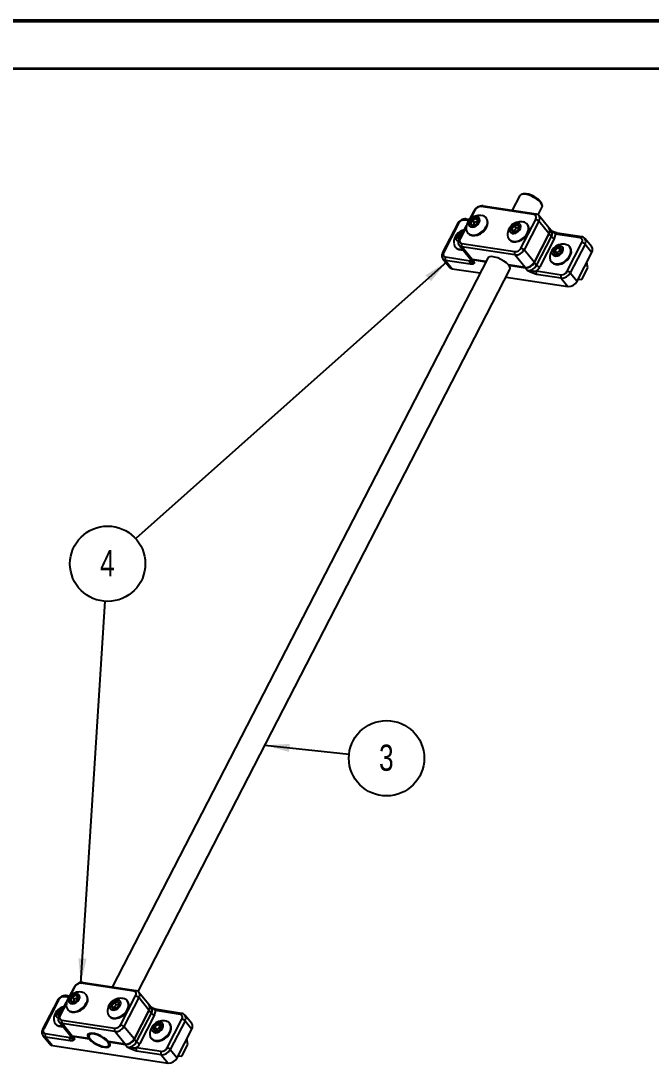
# Model space of a CAD drawing. Header units: millimetres. Extents: x 0 to 279, y 0 to 216.
# Drawn here: x 97 to 181.2, y 76.7 to 215.9 of the extents above; entities that cross this region are included whole.
import ezdxf

# ---------------------------------------------------------------- set-up
doc = ezdxf.new("R2010")
doc.units = ezdxf.units.MM
doc.layers.add('PAGE_BORDER', color=7, linetype='Continuous')
doc.layers.add('TITLE_BLOCK_BORDER', color=7, linetype='Continuous')
doc.styles.add('SLDTEXTSTYLE0', font='TXT', dxfattribs={"width": 0.75})
doc.dimstyles.new('SLDDIMSTYLE1', dxfattribs={"dimtxt": 0.18, "dimasz": 3.302, "dimexe": 0, "dimexo": 0.0625, "dimgap": 0, "dimtad": 0, "dimtih": 1, "dimtoh": 1, "dimdec": 0, "dimrnd": 1e-09, "dimzin": 0, "dimdsep": 46, "dimtxsty": 'Standard', "dimsah": 1, "dimcen": 0.09, "dimadec": 0, "dimazin": 0, "dimtfac": 3.302, "dimtdec": 0, "dimtofl": 0, "dimtmove": 0, "dimatfit": 3, "dimfxl": 1, "dimfrac": 2, "dimtolj": 1, "dimtzin": 0, "dimarcsym": 0})

# ---------------------------------------------------------------- blocks, each defined once
blk = doc.blocks.new('SW_NOTE_93')
at = {"layer": 'TITLE_BLOCK_BORDER', "color": 0}
blk.add_circle((5, -0.53), 5.03, dxfattribs=at)
at = {"layer": 'TITLE_BLOCK_BORDER', "color": 0, "insert": (4.97, 1.29), "char_height": 3.5, "attachment_point": 2, "style": 'SLDTEXTSTYLE0'}
blk.add_mtext('3', dxfattribs=at)
blk = doc.blocks.new('SW_NOTE_94')
at = {"layer": 'TITLE_BLOCK_BORDER', "color": 0}
blk.add_circle((0.32, 5.02), 5.03, dxfattribs=at)
at = {"layer": 'TITLE_BLOCK_BORDER', "color": 0, "insert": (0.28, 6.84), "char_height": 3.5, "attachment_point": 2, "style": 'SLDTEXTSTYLE0'}
blk.add_mtext('4', dxfattribs=at)

msp = doc.modelspace()

# ---------------------------------------------------------------- linework, layer by layer
at = {"color": 7, "linetype": 'Continuous', "lineweight": 50}
msp.add_line((0, 215.9), (279.4, 215.9), dxfattribs=at)
at = {"color": 7, "linetype": 'Continuous', "lineweight": 25}
for p, q in [((163.65, 192.57), (162.63, 190.59)), ((164.1, 192.78), (163.9, 192.73)), ((157.75, 190.79), (157.69, 190.73)), ((158.08, 191.04), (158, 191)), ((158.44, 191.1), (158.73, 191.18)), ((165.51, 190.01), (158.44, 191.1)), ((158.73, 191.18), (165.8, 190.1)), ((166.07, 189.99), (166.61, 191.04)), ((166.6, 191.35), (166.52, 191.53)), ((156.94, 189.35), (156.45, 189.43)), ((156.93, 189.33), (157.52, 190.48)), ((157.63, 190.63), (157.01, 189.41)), ((157.63, 190.63), (157.52, 190.48)), ((158.06, 189.14), (157.77, 189.5)), ((159.19, 189.51), (159.12, 189.59)), ((163.77, 185.55), (165.75, 189.38)), ((165.51, 190.01), (165.8, 190.1)), ((166.16, 189.16), (165.75, 189.38)), ((167.51, 188.24), (166.15, 189.91)), ((155.29, 188.78), (153.32, 184.95)), ((155.44, 188.82), (153.47, 184.99)), ((155.55, 186.65), (156.53, 188.54)), ((156.5, 188.43), (155.66, 186.8)), ((157.54, 188.95), (157.25, 189.31)), ((157.54, 188.95), (157.36, 188.55)), ((158.06, 189.14), (157.54, 188.95)), ((162.82, 187.75), (162.53, 188.11)), ((163.16, 188.2), (162.82, 187.75)), ((163.16, 188.2), (162.87, 188.55)), ((163.54, 188.25), (163.16, 188.2)), ((166.16, 189.16), (164.19, 185.33)), ((164.68, 188.67), (164.62, 188.74)), ((167.52, 187.48), (166.16, 189.16)), ((167.84, 187.83), (167.54, 188.2)), ((155.68, 186.89), (155.42, 187.21)), ((155.43, 186.76), (155.6, 186.7)), ((155.66, 186.8), (155.55, 186.65)), ((155.96, 187.45), (155.86, 187.58)), ((156.66, 187.59), (156.73, 187.52)), ((162.16, 186.75), (162.22, 186.67)), ((167.52, 187.48), (165.54, 183.65)), ((165.58, 183.62), (167.55, 187.45)), ((165.88, 183.24), (167.85, 187.08)), ((168.26, 186.85), (166.29, 183.02)), ((167.55, 187.45), (167.85, 187.08)), ((171.68, 186.92), (168.4, 187.42)), ((171.89, 187.06), (168.61, 187.56)), ((173.24, 185.7), (172.33, 186.81)), ((154.99, 185.7), (155.06, 185.62)), ((155.56, 185.9), (156.92, 184.23)), ((155.9, 186.17), (162.97, 185.09)), ((155.91, 185.71), (155.9, 186.17)), ((162.98, 184.63), (155.91, 185.71)), ((157.27, 184.04), (155.91, 185.71)), ((164.19, 185.33), (163.77, 185.55)), ((165.54, 183.65), (164.19, 185.33)), ((168.56, 184.92), (168.27, 185.28)), ((169.02, 185.27), (168.56, 184.92)), ((169.02, 185.27), (168.73, 185.62)), ((169.17, 185.23), (169.02, 185.27)), ((169.84, 186), (169.8, 186.01)), ((169.95, 182.46), (171.93, 186.29)), ((170.34, 185.65), (170.27, 185.73)), ((172.34, 186.06), (170.37, 182.23)), ((172.34, 186.06), (173.24, 184.95)), ((159.35, 184.22), (109.22, 86.84)), ((153.36, 184.09), (154.27, 182.97)), ((153.71, 184.36), (156.99, 183.85)), ((153.72, 183.9), (154.62, 182.78)), ((157, 183.39), (153.72, 183.9)), ((156.95, 184.19), (157.25, 183.82)), ((159.11, 183.75), (157.27, 184.04)), ((157.3, 184), (157.6, 183.63)), ((157.3, 184), (159.1, 183.72)), ((162.98, 184.63), (162.97, 185.09)), ((164.34, 182.95), (162.98, 184.63)), ((168.56, 184.92), (168.54, 184.71)), ((168.66, 184.7), (168.84, 184.79)), ((169.03, 184.93), (169.12, 185.05)), ((171.27, 181.11), (173.24, 184.95)), ((112.66, 86.25), (162.32, 182.69)), ((154.62, 182.78), (158.32, 182.22)), ((164.34, 182.95), (162.11, 183.29)), ((162.16, 183.29), (162.14, 183.26)), ((162.14, 183.26), (164.37, 182.91)), ((164.37, 182.91), (164.67, 182.54)), ((165.58, 183.62), (165.88, 183.24)), ((165.87, 182.49), (169.15, 181.99)), ((167.82, 183.73), (167.88, 183.65)), ((171.89, 181.33), (172.71, 182.92)), ((172.71, 182.92), (172.57, 183.64)), ((161.8, 181.68), (170.06, 180.41)), ((169.16, 181.53), (165.88, 182.03)), ((169.16, 181.53), (170.06, 180.41)), ((170.37, 182.23), (171.27, 181.11)), ((171.41, 181.38), (171.89, 181.33)), ((103.52, 85.59), (104.12, 86.74)), ((104.23, 86.89), (103.6, 85.67)), ((104.23, 86.89), (104.12, 86.74)), ((104.34, 87.05), (104.28, 86.99)), ((104.67, 87.3), (104.6, 87.26)), ((105.03, 87.35), (105.32, 87.44)), ((112.1, 86.27), (105.03, 87.35)), ((105.32, 87.44), (112.39, 86.36)), ((112.1, 86.27), (112.39, 86.36)), ((101.89, 85.04), (99.91, 81.21)), ((102.03, 85.08), (100.06, 81.24)), ((103.53, 85.61), (103.04, 85.69)), ((104.14, 85.21), (103.85, 85.56)), ((104.14, 85.21), (103.95, 84.81)), ((104.65, 85.4), (104.14, 85.21)), ((104.65, 85.4), (104.36, 85.76)), ((105.78, 85.77), (105.72, 85.85)), ((110.37, 81.81), (112.34, 85.64)), ((112.75, 85.42), (110.78, 81.58)), ((111.27, 84.92), (111.21, 85)), ((112.75, 85.42), (112.34, 85.64)), ((114.1, 84.49), (112.74, 86.17)), ((114.11, 83.74), (112.75, 85.42)), ((102.14, 82.91), (103.12, 84.8)), ((103.1, 84.69), (102.25, 83.06)), ((102.56, 83.71), (102.45, 83.84)), ((103.26, 83.85), (103.32, 83.77)), ((109.41, 84.01), (109.12, 84.36)), ((109.75, 84.45), (109.41, 84.01)), ((109.75, 84.45), (109.46, 84.81)), ((110.13, 84.51), (109.75, 84.45)), ((114.11, 83.74), (112.14, 79.91)), ((112.17, 79.87), (114.14, 83.71)), ((114.43, 84.08), (114.13, 84.46)), ((114.14, 83.71), (114.44, 83.33)), ((118.28, 83.17), (115, 83.68)), ((118.48, 83.32), (115.2, 83.82)), ((102.27, 83.15), (102.01, 83.47)), ((102.02, 83.02), (102.19, 82.96)), ((102.25, 83.06), (102.14, 82.91)), ((102.15, 82.16), (103.51, 80.49)), ((102.5, 82.43), (109.56, 81.34)), ((102.51, 81.97), (102.5, 82.43)), ((108.75, 83.01), (108.81, 82.93)), ((112.47, 79.5), (114.44, 83.33)), ((114.85, 83.11), (112.88, 79.28)), ((116.43, 82.26), (116.39, 82.27)), ((116.55, 78.71), (118.52, 82.55)), ((118.93, 82.32), (116.96, 78.49)), ((119.83, 81.95), (118.92, 83.07)), ((118.93, 82.32), (119.84, 81.2)), ((101.59, 81.96), (101.65, 81.88)), ((109.57, 80.88), (102.51, 81.97)), ((103.86, 80.29), (102.51, 81.97)), ((109.57, 80.88), (109.56, 81.34)), ((110.93, 79.21), (109.57, 80.88)), ((110.78, 81.58), (110.37, 81.81)), ((112.14, 79.91), (110.78, 81.58)), ((115.15, 81.18), (114.86, 81.54)), ((115.15, 81.18), (115.13, 80.97)), ((115.61, 81.52), (115.15, 81.18)), ((115.25, 80.96), (115.43, 81.04)), ((115.61, 81.52), (115.32, 81.88)), ((115.76, 81.48), (115.61, 81.52)), ((115.62, 81.19), (115.71, 81.3)), ((116.93, 81.91), (116.87, 81.98)), ((117.86, 77.37), (119.84, 81.2)), ((99.96, 80.35), (100.86, 79.23)), ((100.3, 80.62), (103.58, 80.11)), ((100.31, 80.16), (101.22, 79.04)), ((103.59, 79.65), (100.31, 80.16)), ((103.54, 80.45), (103.84, 80.08)), ((106.09, 79.95), (103.86, 80.29)), ((103.89, 80.26), (104.2, 79.89)), ((103.89, 80.26), (106.12, 79.92)), ((106.03, 80.31), (106.1, 80.13)), ((106.09, 79.95), (106.14, 80.05)), ((106.12, 79.92), (106.17, 80.01)), ((110.93, 79.21), (108.7, 79.55)), ((108.75, 79.54), (108.74, 79.51)), ((108.74, 79.51), (110.96, 79.17)), ((112.17, 79.87), (112.47, 79.5)), ((114.41, 79.99), (114.47, 79.91)), ((119.3, 79.18), (119.17, 79.9)), ((101.22, 79.04), (116.66, 76.67)), ((108.53, 78.88), (108.72, 78.92)), ((110.96, 79.17), (111.26, 78.8)), ((112.46, 78.75), (115.74, 78.25)), ((115.75, 77.79), (112.47, 78.29)), ((116.96, 78.49), (117.86, 77.37)), ((118.49, 77.59), (119.3, 79.18)), ((115.75, 77.79), (116.66, 76.67)), ((118, 77.64), (118.49, 77.59))]:
    msp.add_line(p, q, dxfattribs=at)
at = {"color": 8, "linetype": 'Continuous', "lineweight": 25}
for p, q in [((156.82, 189.2), (156.24, 189.29)), ((103.41, 85.45), (102.84, 85.54))]:
    msp.add_line(p, q, dxfattribs=at)
at = {"color": 7, "linetype": 'Continuous', "lineweight": 25, "flags": 128}
for points in [[(166.61, 191.04), (166.64, 191.16), (166.59, 191.37), (166.44, 191.6), (166.2, 191.85), (165.89, 192.09), (165.52, 192.32), (165.13, 192.51), (164.74, 192.65), (164.38, 192.73), (164.06, 192.75), (163.82, 192.71), (163.67, 192.6), (163.65, 192.57)], [(158.21, 188.95), (158.28, 189.2), (158.25, 189.43), (158.13, 189.61), (157.93, 189.7), (157.67, 189.71), (157.4, 189.62), (157.15, 189.45), (156.95, 189.22), (156.83, 188.97), (156.8, 188.72), (156.88, 188.52), (157.04, 188.38), (157.28, 188.33), (157.55, 188.38), (157.81, 188.51), (158.05, 188.71), (158.21, 188.95)], [(157.52, 190.48), (157.62, 190.64), (157.69, 190.73)], [(165.75, 189.38), (165.79, 189.49), (165.81, 189.6), (165.82, 189.7), (165.79, 189.8), (165.75, 189.88), (165.68, 189.94), (165.6, 189.99), (165.51, 190.01)], [(165.8, 190.1), (165.94, 190.06), (166.07, 189.99), (166.16, 189.89), (166.23, 189.77), (166.26, 189.63), (166.26, 189.48), (166.23, 189.32), (166.16, 189.16)], [(156.48, 188.12), (156.52, 187.87), (156.66, 187.6), (156.88, 187.41), (157.19, 187.3), (157.54, 187.28), (157.93, 187.36), (158.31, 187.54), (158.66, 187.79), (158.95, 188.1), (159.16, 188.45)], [(156.73, 187.52), (156.95, 187.33), (157.25, 187.22), (157.61, 187.21), (157.99, 187.29), (158.37, 187.46), (158.72, 187.71), (159.01, 188.03), (159.22, 188.37)], [(163.6, 187.93), (163.74, 188.18), (163.78, 188.43), (163.72, 188.65), (163.57, 188.8), (163.35, 188.87), (163.09, 188.85), (162.82, 188.73), (162.58, 188.54), (162.4, 188.31), (162.3, 188.05), (162.31, 187.81), (162.41, 187.63), (162.6, 187.51), (162.85, 187.49), (163.12, 187.56), (163.38, 187.72), (163.6, 187.93)], [(164.46, 187.27), (164.67, 187.62), (164.78, 187.98), (164.79, 188.32), (164.7, 188.62), (164.51, 188.85), (164.24, 189), (164.14, 189.03)], [(156.15, 187.82), (156.15, 187.82), (155.88, 187.79), (155.61, 187.66), (155.38, 187.46), (155.21, 187.22), (155.13, 186.97), (155.15, 186.74), (155.27, 186.56), (155.47, 186.46), (155.47, 186.46)], [(155.91, 185.71), (155.77, 185.75), (155.64, 185.82), (155.55, 185.92), (155.48, 186.04), (155.45, 186.18), (155.45, 186.33), (155.48, 186.49), (155.55, 186.65)], [(155.66, 186.8), (155.62, 186.69), (155.59, 186.58), (155.59, 186.48), (155.62, 186.39), (155.66, 186.31), (155.72, 186.24), (155.81, 186.2), (155.9, 186.17)], [(161.98, 187.27), (162.02, 187.02), (162.16, 186.75), (162.39, 186.55), (162.7, 186.45), (163.06, 186.44), (163.44, 186.53), (163.82, 186.71), (164.17, 186.96), (164.46, 187.27)], [(162.22, 186.67), (162.22, 186.67), (162.46, 186.48), (162.76, 186.37), (163.12, 186.36), (163.5, 186.45), (163.88, 186.63), (164.23, 186.88), (164.52, 187.2)], [(171.93, 186.29), (171.97, 186.4), (171.99, 186.5), (171.99, 186.61), (171.97, 186.7), (171.93, 186.78), (171.86, 186.84), (171.78, 186.89), (171.68, 186.92)], [(167.63, 184.25), (167.69, 183.94), (167.85, 183.69), (168.1, 183.51), (168.42, 183.42), (168.78, 183.43), (169.17, 183.54), (169.54, 183.73), (169.88, 184), (170.16, 184.32), (170.35, 184.67), (170.45, 185.03), (170.44, 185.36), (170.33, 185.65), (170.12, 185.87), (169.84, 186), (169.84, 186)], [(167.88, 183.65), (167.92, 183.61), (168.16, 183.43), (168.48, 183.35), (168.85, 183.36), (169.23, 183.46), (169.6, 183.65), (169.94, 183.92), (170.22, 184.24), (170.41, 184.6), (170.51, 184.95), (170.5, 185.29), (170.39, 185.57), (170.34, 185.65)], [(169.11, 185.83), (168.86, 185.85), (168.59, 185.77), (168.33, 185.61), (168.12, 185.39), (167.99, 185.14), (167.95, 184.9), (168.01, 184.68), (168.17, 184.54), (168.4, 184.47), (168.66, 184.5), (168.93, 184.62), (169.17, 184.82), (169.34, 185.06), (169.43, 185.31), (169.42, 185.54), (169.3, 185.73), (169.11, 185.83)], [(153.47, 184.99), (153.42, 184.88), (153.4, 184.77), (153.4, 184.67), (153.42, 184.58), (153.46, 184.5), (153.53, 184.43), (153.61, 184.38), (153.71, 184.36)], [(162.11, 183.29), (161.84, 183.56), (161.49, 183.81), (161.09, 184.04), (160.68, 184.23), (160.27, 184.35), (159.91, 184.41), (159.61, 184.39), (159.42, 184.3), (159.35, 184.22)], [(104.12, 86.74), (104.21, 86.9), (104.28, 86.99)], [(112.39, 86.36), (112.53, 86.32), (112.66, 86.25), (112.75, 86.15), (112.82, 86.03), (112.85, 85.89), (112.85, 85.74), (112.82, 85.58), (112.75, 85.42)], [(104.8, 85.21), (104.87, 85.46), (104.85, 85.69), (104.72, 85.86), (104.52, 85.96), (104.27, 85.96), (103.99, 85.88), (103.74, 85.71), (103.54, 85.48), (103.42, 85.23), (103.39, 84.98), (103.47, 84.78), (103.64, 84.64), (103.87, 84.59), (104.14, 84.63), (104.41, 84.76), (104.64, 84.96), (104.8, 85.21)], [(110.19, 84.19), (110.33, 84.44), (110.37, 84.69), (110.32, 84.91), (110.17, 85.06), (109.94, 85.13), (109.68, 85.1), (109.41, 84.99), (109.17, 84.8), (108.99, 84.56), (108.9, 84.31), (108.9, 84.07), (109.01, 83.89), (109.2, 83.77), (109.44, 83.75), (109.72, 83.82), (109.98, 83.97), (110.19, 84.19)], [(111.05, 83.53), (111.26, 83.88), (111.37, 84.24), (111.39, 84.58), (111.29, 84.88), (111.11, 85.11), (110.83, 85.26), (110.74, 85.29)], [(112.34, 85.64), (112.38, 85.75), (112.41, 85.86), (112.41, 85.96), (112.39, 86.05), (112.34, 86.13), (112.28, 86.2), (112.19, 86.24), (112.1, 86.27)], [(102.75, 84.08), (102.74, 84.08), (102.47, 84.04), (102.2, 83.92), (101.97, 83.72), (101.8, 83.48), (101.72, 83.23), (101.74, 82.99), (101.86, 82.82), (102.06, 82.72), (102.07, 82.71)], [(103.08, 84.37), (103.11, 84.13), (103.25, 83.86), (103.48, 83.66), (103.78, 83.55), (104.14, 83.54), (104.52, 83.62), (104.9, 83.8), (105.25, 84.05), (105.54, 84.36), (105.75, 84.71)], [(103.32, 83.77), (103.54, 83.59), (103.84, 83.48), (104.2, 83.46), (104.58, 83.55), (104.96, 83.72), (105.31, 83.97), (105.6, 84.28), (105.82, 84.63)], [(102.51, 81.97), (102.36, 82.01), (102.24, 82.08), (102.14, 82.17), (102.07, 82.29), (102.04, 82.43), (102.04, 82.59), (102.08, 82.75), (102.14, 82.91)], [(102.25, 83.06), (102.21, 82.95), (102.19, 82.84), (102.19, 82.74), (102.21, 82.64), (102.25, 82.56), (102.32, 82.5), (102.4, 82.45), (102.5, 82.43)], [(108.57, 83.53), (108.61, 83.27), (108.75, 83.01), (108.99, 82.81), (109.29, 82.71), (109.65, 82.7), (110.03, 82.79), (110.41, 82.96), (110.76, 83.22), (111.05, 83.53)], [(108.81, 82.93), (108.81, 82.93), (109.05, 82.74), (109.35, 82.63), (109.71, 82.62), (110.1, 82.71), (110.47, 82.89), (110.82, 83.14), (111.11, 83.46)], [(114.23, 80.51), (114.29, 80.2), (114.45, 79.95), (114.69, 79.77), (115.01, 79.68), (115.38, 79.69), (115.76, 79.8), (116.13, 79.99), (116.47, 80.26), (116.75, 80.58), (116.94, 80.93), (117.04, 81.29), (117.03, 81.62), (116.92, 81.91), (116.72, 82.13), (116.43, 82.26), (116.43, 82.26)], [(118.52, 82.55), (118.56, 82.65), (118.59, 82.76), (118.59, 82.86), (118.56, 82.96), (118.52, 83.04), (118.46, 83.1), (118.37, 83.15), (118.28, 83.17)], [(100.06, 81.24), (100.01, 81.14), (99.99, 81.03), (99.99, 80.93), (100.01, 80.83), (100.06, 80.75), (100.12, 80.69), (100.2, 80.64), (100.3, 80.62)], [(114.47, 79.91), (114.51, 79.87), (114.76, 79.69), (115.07, 79.6), (115.44, 79.61), (115.82, 79.72), (116.2, 79.91), (116.54, 80.18), (116.81, 80.5), (117.01, 80.85), (117.1, 81.21), (117.09, 81.54), (116.98, 81.83), (116.93, 81.91)], [(115.7, 82.09), (115.45, 82.11), (115.18, 82.03), (114.92, 81.87), (114.71, 81.65), (114.58, 81.4), (114.54, 81.15), (114.61, 80.94), (114.76, 80.79), (114.99, 80.73), (115.25, 80.76), (115.52, 80.88), (115.76, 81.07), (115.94, 81.31), (116.02, 81.57), (116.01, 81.8), (115.9, 81.99), (115.7, 82.09)], [(108.7, 79.55), (108.43, 79.82), (108.09, 80.07), (107.69, 80.3), (107.27, 80.48), (106.86, 80.61), (106.5, 80.66), (106.21, 80.65), (106.01, 80.56), (105.92, 80.4), (105.95, 80.2), (106.09, 79.95)], [(105.99, 80.54), (105.99, 80.49), (106.03, 80.31)], [(106.25, 79.9), (106.48, 79.66), (106.77, 79.43), (107.12, 79.23), (107.49, 79.06), (107.85, 78.93), (108.18, 78.87), (108.46, 78.87), (108.66, 78.93), (108.77, 79.05), (108.78, 79.22), (108.69, 79.42), (108.5, 79.65), (108.24, 79.88), (107.91, 80.1), (107.55, 80.29), (107.18, 80.44), (106.83, 80.54), (106.52, 80.57), (106.28, 80.54), (106.13, 80.45), (106.07, 80.3), (106.11, 80.11), (106.25, 79.9)], [(106.12, 79.92), (106.36, 79.67), (106.67, 79.42), (107.03, 79.2), (107.43, 79.01), (107.82, 78.87), (108.18, 78.79), (108.49, 78.77), (108.73, 78.81), (108.89, 78.92), (108.94, 79.08), (108.89, 79.28), (108.74, 79.51)], [(108.72, 78.92), (108.8, 78.95), (108.93, 79.03)]]:
    msp.add_lwpolyline(points, dxfattribs=at)
at = {"color": 8, "linetype": 'Continuous', "lineweight": 25, "flags": 128}
for points in [[(155.44, 188.82), (155.39, 188.82), (155.35, 188.82), (155.32, 188.81), (155.3, 188.79), (155.29, 188.78)], [(153.47, 184.99), (153.42, 184.99), (153.38, 184.99), (153.35, 184.98), (153.33, 184.96), (153.32, 184.95)], [(102.03, 85.08), (101.98, 85.08), (101.94, 85.08), (101.91, 85.07), (101.89, 85.05), (101.89, 85.04)], [(100.06, 81.24), (100.01, 81.25), (99.97, 81.24), (99.94, 81.23), (99.92, 81.22), (99.91, 81.21)]]:
    msp.add_lwpolyline(points, dxfattribs=at)
at = {"color": 7, "linetype": 'Continuous', "lineweight": 25}
for centre, radius, start, end in [((164.24, 190.07), 2.72, 32.586, 92.934), ((158.39, 190.25), 0.845, 86.7097, 153.5259), ((158.62, 190.13), 1.06, 83.757, 120.5568), ((158.24, 188.16), 1.76, 76.7235, 181.3984), ((157.73, 188.81), 0.689, 87.2201, 134.1575), ((157.75, 189.2), 0.304, 4.0063, 86.9636), ((158.39, 188.98), 0.935, 325.7704, 73.8759), ((158.32, 188.91), 1.05, 329.0823, 34.811), ((156.57, 186.27), 1.76, 100.7678, 181.3984), ((156.2, 188.44), 0.845, 86.7097, 153.5259), ((157.64, 188.83), 0.615, 129.2133, 179.9762), ((157.33, 188.85), 0.304, 184.0063, 266.9636), ((157.35, 189.24), 0.689, 267.2201, 314.1575), ((157.44, 189.22), 0.615, 309.2133, 359.9762), ((163.74, 187.31), 1.76, 76.7235, 181.3984), ((162.83, 188.02), 0.314, 163.7169, 244.7673), ((163.24, 187.92), 0.731, 120.415, 165.4901), ((163.2, 188.09), 0.563, 71.4101, 125.4097), ((162.83, 188.44), 0.731, 300.415, 345.4901), ((163.24, 188.34), 0.314, 343.7169, 64.7673), ((163.69, 188.03), 1.18, 314.8277, 32.463), ((166.95, 187.85), 0.675, 326.8611, 34.452), ((166.99, 187.81), 0.668, 326.6694, 36.929), ((155.75, 186.99), 0.395, 146.503, 215.5571), ((156.12, 186.83), 0.796, 108.8203, 151.3194), ((155.65, 186.96), 0.304, 221.6786, 252.1802), ((156.05, 187.03), 0.585, 90.5898, 108.8571), ((162.88, 188.27), 0.563, 251.4101, 305.4097), ((168.39, 187.58), 0.738, 222.7011, 259.851), ((167.23, 187.41), 1.17, 331.5326, 0.5188), ((155.73, 186.29), 0.919, 184.1088, 284.9934), ((155.81, 186.34), 1.04, 223.6055, 282.2552), ((163.02, 185.93), 0.845, 266.7097, 333.5259), ((163.05, 185.89), 1.27, 266.7097, 333.5259), ((169.4, 184.3), 1.76, 76.7235, 181.3984), ((168.61, 185.02), 0.43, 142.8169, 207.9201), ((168.94, 184.86), 0.794, 105.2644, 147.836), ((168.86, 185.27), 0.382, 39.1981, 109.9317), ((168.78, 185.31), 0.43, 322.8169, 27.9201), ((171.8, 185.56), 0.738, 42.7011, 79.851), ((172.68, 185.31), 0.675, 326.8611, 34.452), ((154.11, 184.14), 0.457, 151.0132, 211.476), ((157.34, 184.58), 0.552, 220.2614, 263.0009), ((157.36, 184.53), 0.539, 217.1339, 263.496), ((157.39, 183.63), 0.457, 151.0132, 211.476), ((168.53, 185.06), 0.382, 219.1981, 289.9317), ((168.45, 185.47), 0.794, 285.2644, 327.836), ((154.69, 183.33), 0.552, 220.2614, 263.0009), ((161.79, 182.84), 0.543, 344.3763, 49.9109), ((164.41, 184.22), 1.27, 266.7097, 333.5259), ((164.44, 184.18), 1.27, 266.7097, 333.5259), ((164.74, 183.81), 1.27, 266.7097, 333.5259), ((166.27, 182.27), 0.457, 151.0132, 211.476), ((164.72, 183.84), 1.77, 310.2731, 332.2296), ((166.42, 183.74), 0.738, 222.7011, 259.851), ((169.2, 182.83), 0.845, 266.7097, 333.5259), ((169.82, 181.73), 0.738, 42.7011, 79.851), ((169.55, 181.77), 0.457, 151.0132, 211.476), ((169.23, 182.79), 1.27, 266.7097, 333.5259), ((170.14, 181.68), 1.27, 266.7097, 333.5259), ((104.98, 86.51), 0.845, 86.7097, 153.5259), ((105.21, 86.39), 1.06, 83.757, 120.5568), ((102.79, 84.7), 0.845, 86.7097, 153.5259), ((104.84, 84.42), 1.76, 76.7235, 181.3984), ((104.24, 85.09), 0.615, 129.2133, 179.9762), ((103.92, 85.11), 0.304, 184.0063, 266.9636), ((104.33, 85.07), 0.689, 87.2201, 134.1575), ((103.94, 85.49), 0.689, 267.2201, 314.1575), ((104.34, 85.45), 0.304, 4.0063, 86.9636), ((104.03, 85.48), 0.615, 309.2133, 359.9762), ((104.98, 85.23), 0.935, 325.7704, 73.8759), ((104.92, 85.17), 1.05, 329.0823, 34.811), ((110.33, 83.57), 1.76, 76.7235, 181.3984), ((103.16, 82.52), 1.76, 100.7678, 181.3984), ((102.71, 83.08), 0.796, 108.8203, 151.3194), ((102.64, 83.28), 0.585, 90.5898, 108.8571), ((109.43, 84.28), 0.314, 163.7169, 244.7673), ((109.83, 84.18), 0.731, 120.415, 165.4901), ((109.47, 84.52), 0.563, 251.4101, 305.4097), ((109.79, 84.35), 0.563, 71.4101, 125.4097), ((109.43, 84.7), 0.731, 300.415, 345.4901), ((109.83, 84.6), 0.314, 343.7169, 64.7673), ((110.28, 84.29), 1.18, 314.8277, 32.463), ((113.54, 84.11), 0.675, 326.8611, 34.452), ((113.58, 84.07), 0.668, 326.6694, 36.929), ((113.82, 83.67), 1.17, 331.5326, 0.5188), ((102.32, 82.55), 0.919, 184.1088, 284.9934), ((102.34, 83.25), 0.395, 146.503, 215.5571), ((102.25, 83.22), 0.304, 221.6786, 252.1802), ((115.99, 80.56), 1.76, 76.7235, 181.3984), ((114.98, 83.83), 0.738, 222.7011, 259.851), ((118.39, 81.82), 0.738, 42.7011, 79.851), ((102.4, 82.6), 1.04, 223.6055, 282.2552), ((109.61, 82.19), 0.845, 266.7097, 333.5259), ((109.64, 82.15), 1.27, 266.7097, 333.5259), ((115.2, 81.28), 0.43, 142.8169, 207.9201), ((115.12, 81.32), 0.382, 219.1981, 289.9317), ((115.53, 81.12), 0.794, 105.2644, 147.836), ((115.04, 81.73), 0.794, 285.2644, 327.836), ((115.45, 81.52), 0.382, 39.1981, 109.9317), ((115.37, 81.56), 0.43, 322.8169, 27.9201), ((119.27, 81.57), 0.675, 326.8611, 34.452), ((100.7, 80.39), 0.457, 151.0132, 211.476), ((103.93, 80.84), 0.552, 220.2614, 263.0009), ((103.98, 79.89), 0.457, 151.0132, 211.476), ((103.95, 80.79), 0.539, 217.1341, 263.496), ((111, 80.48), 1.27, 266.7097, 333.5259), ((111.03, 80.44), 1.27, 266.7097, 333.5259), ((111.33, 80.07), 1.27, 266.7097, 333.5259), ((113.01, 80), 0.738, 222.7011, 259.851), ((101.28, 79.59), 0.552, 220.2614, 263.0009), ((112.86, 78.53), 0.457, 151.0132, 211.476), ((111.32, 80.1), 1.77, 310.2731, 332.2296), ((116.14, 78.02), 0.457, 151.0132, 211.476), ((115.79, 79.09), 0.845, 266.7097, 333.5259), ((115.82, 79.05), 1.27, 266.7097, 333.5259), ((116.42, 77.99), 0.738, 42.7011, 79.851), ((116.73, 77.94), 1.27, 266.7097, 333.5259)]:
    msp.add_arc(centre, radius, start, end, dxfattribs=at)
at = {"color": 8, "linetype": 'Continuous', "lineweight": 25}
for centre, radius, start, end in [((156.45, 189.22), 0.212, 89.8008, 161.1314), ((167.28, 187.44), 0.675, 326.8611, 34.452), ((168.6, 187.35), 0.212, 89.8008, 161.1314), ((171.89, 186.85), 0.212, 89.7317, 161.14), ((171.77, 186.43), 0.677, 326.9319, 33.5583), ((153.78, 184.44), 0.55, 219.2803, 263.0289), ((158, 183.88), 1.01, 167.0439, 181.6011), ((157.67, 184.18), 0.552, 220.2614, 263.0009), ((103.04, 85.47), 0.212, 89.8008, 161.1314), ((113.88, 83.7), 0.675, 326.8611, 34.452), ((115.2, 83.61), 0.212, 89.8008, 161.1314), ((118.48, 83.1), 0.212, 89.7317, 161.14), ((118.36, 82.69), 0.677, 326.9319, 33.5583), ((100.38, 80.7), 0.55, 219.2803, 263.0289), ((104.59, 80.14), 1.01, 167.0439, 181.6011), ((104.26, 80.43), 0.552, 220.2614, 263.0009)]:
    msp.add_arc(centre, radius, start, end, dxfattribs=at)
at = {"color": 7, "linetype": 'Continuous', "lineweight": 25}
for points, knots in [([(156.45, 189.43), (156.39, 189.43), (156.24, 189.45), (155.98, 189.39), (155.71, 189.26), (155.46, 189.05), (155.35, 188.87), (155.29, 188.78)], [0, 0, 0, 0, 0.133506, 0.341882, 0.557225, 0.777468, 1, 1, 1, 1]), ([(157.77, 189.5), (157.71, 189.45), (157.61, 189.37), (157.42, 189.32), (157.3, 189.31), (157.25, 189.31)], [0, 0, 0, 0, 0.439117, 0.751367, 1, 1, 1, 1]), ([(158.06, 189.22), (158.03, 189.24), (157.99, 189.28), (157.87, 189.39), (157.8, 189.47), (157.77, 189.5)], [0, 0, 0, 0, 0.4391165, 0.7513669, 1, 1, 1, 1]), ([(157.25, 189.31), (157.25, 189.27), (157.23, 189.17), (157.18, 189.01), (157.1, 188.9), (157.05, 188.85), (157.03, 188.83)], [0, 0, 0, 0, 0.1809422, 0.5062926, 0.8439745, 1, 1, 1, 1]), ([(157.03, 188.83), (157.08, 188.77), (157.18, 188.67), (157.27, 188.58), (157.3, 188.56), (157.32, 188.55)], [0, 0, 0, 0, 0.4391165, 0.7513669, 1, 1, 1, 1]), ([(157.32, 188.55), (157.41, 188.56), (157.54, 188.57), (157.65, 188.62), (157.69, 188.64)], [0, 0, 0, 0, 0.661284, 1, 1, 1, 1]), ([(157.89, 188.81), (157.92, 188.85), (157.98, 188.93), (158.03, 189.08), (158.05, 189.18), (158.06, 189.22)], [0, 0, 0, 0, 0.374324, 0.776392, 1, 1, 1, 1]), ([(162.87, 188.55), (162.86, 188.52), (162.82, 188.42), (162.74, 188.27), (162.63, 188.17), (162.55, 188.12), (162.53, 188.11)], [0, 0, 0, 0, 0.180942, 0.506293, 0.843975, 1, 1, 1, 1]), ([(162.53, 188.11), (162.57, 188.03), (162.64, 187.91), (162.69, 187.79), (162.7, 187.75), (162.7, 187.73)], [0, 0, 0, 0, 0.439117, 0.751367, 1, 1, 1, 1]), ([(163.37, 188.63), (163.32, 188.6), (163.22, 188.55), (163.03, 188.54), (162.92, 188.55), (162.87, 188.55)], [0, 0, 0, 0, 0.4391165, 0.7513669, 1, 1, 1, 1]), ([(163.54, 188.26), (163.53, 188.29), (163.52, 188.35), (163.45, 188.5), (163.4, 188.59), (163.37, 188.63)], [0, 0, 0, 0, 0.4391165, 0.7513669, 1, 1, 1, 1]), ([(163.38, 187.96), (163.39, 187.97), (163.44, 188.02), (163.5, 188.13), (163.53, 188.22), (163.54, 188.26)], [0, 0, 0, 0, 0.119582, 0.68535, 1, 1, 1, 1]), ([(155.86, 187.58), (155.84, 187.55), (155.79, 187.47), (155.68, 187.34), (155.54, 187.25), (155.45, 187.22), (155.42, 187.21)], [0, 0, 0, 0, 0.180942, 0.506293, 0.843975, 1, 1, 1, 1]), ([(155.42, 187.21), (155.44, 187.13), (155.47, 186.98), (155.46, 186.84), (155.44, 186.78), (155.43, 186.76)], [0, 0, 0, 0, 0.439117, 0.751367, 1, 1, 1, 1]), ([(156, 187.53), (156, 187.53), (155.96, 187.54), (155.91, 187.56), (155.86, 187.58)], [0, 0, 0, 0, 0.058617, 1, 1, 1, 1]), ([(162.7, 187.73), (162.79, 187.72), (162.94, 187.71), (163.11, 187.75), (163.17, 187.79), (163.2, 187.81)], [0, 0, 0, 0, 0.439117, 0.751367, 1, 1, 1, 1]), ([(168.6, 187.56), (168.6, 187.56), (168.57, 187.57), (168.45, 187.6), (168.25, 187.66), (168.02, 187.77), (167.86, 187.85), (167.8, 187.88)], [0, 0, 0, 0, 0.009341, 0.195541, 0.443014, 0.760548, 1, 1, 1, 1]), ([(172.33, 186.8), (172.33, 186.81), (172.28, 186.89), (172.12, 187), (171.96, 187.04), (171.89, 187.06)], [0, 0, 0, 0, 0.071252, 0.554433, 1, 1, 1, 1]), ([(168.27, 185.28), (168.28, 185.2), (168.29, 185.05), (168.27, 184.9), (168.24, 184.85), (168.23, 184.82)], [0, 0, 0, 0, 0.439117, 0.751367, 1, 1, 1, 1]), ([(168.73, 185.62), (168.68, 185.56), (168.59, 185.44), (168.42, 185.33), (168.31, 185.3), (168.27, 185.28)], [0, 0, 0, 0, 0.439117, 0.751367, 1, 1, 1, 1]), ([(169.16, 185.51), (169.14, 185.51), (169.09, 185.5), (168.99, 185.51), (168.85, 185.57), (168.76, 185.61), (168.73, 185.62)], [0, 0, 0, 0, 0.156025, 0.493707, 0.819058, 1, 1, 1, 1]), ([(169.12, 185.05), (169.14, 185.09), (169.18, 185.17), (169.18, 185.35), (169.16, 185.46), (169.16, 185.51)], [0, 0, 0, 0, 0.439117, 0.751367, 1, 1, 1, 1]), ([(153.32, 184.95), (153.3, 184.9), (153.23, 184.76), (153.2, 184.53), (153.24, 184.28), (153.32, 184.16), (153.36, 184.1)], [0, 0, 0, 0, 0.188212, 0.484679, 0.766792, 1, 1, 1, 1]), ([(156.99, 183.85), (157.03, 183.83), (157.15, 183.75), (157.29, 183.66), (157.46, 183.62), (157.58, 183.63), (157.6, 183.63), (157.6, 183.63)], [0, 0, 0, 0, 0.194275, 0.520271, 0.914949, 0.997036, 1, 1, 1, 1]), ([(168.23, 184.82), (168.26, 184.81), (168.35, 184.76), (168.49, 184.71), (168.59, 184.7), (168.64, 184.7), (168.66, 184.7)], [0, 0, 0, 0, 0.180942, 0.506293, 0.843975, 1, 1, 1, 1]), ([(157.6, 183.63), (157.6, 183.63), (157.56, 183.57), (157.48, 183.46), (157.28, 183.37), (157.08, 183.39), (157, 183.39)], [0, 0, 0, 0, 0.002181, 0.413271, 0.752251, 1, 1, 1, 1]), ([(165.88, 182.03), (165.78, 182.05), (165.56, 182.1), (165.13, 182.29), (164.83, 182.45), (164.67, 182.54), (164.67, 182.54)], [0, 0, 0, 0, 0.247749, 0.586729, 0.997819, 1, 1, 1, 1]), ([(164.67, 182.54), (164.67, 182.54), (164.7, 182.53), (164.88, 182.48), (165.21, 182.44), (165.59, 182.45), (165.79, 182.48), (165.87, 182.49)], [0, 0, 0, 0, 0.002964, 0.085051, 0.479729, 0.805725, 1, 1, 1, 1]), ([(103.04, 85.69), (102.98, 85.69), (102.83, 85.7), (102.58, 85.65), (102.3, 85.51), (102.05, 85.31), (101.94, 85.13), (101.89, 85.04)], [0, 0, 0, 0, 0.133506, 0.341882, 0.557225, 0.777468, 1, 1, 1, 1]), ([(103.85, 85.56), (103.84, 85.53), (103.82, 85.43), (103.77, 85.27), (103.69, 85.15), (103.64, 85.1), (103.62, 85.09)], [0, 0, 0, 0, 0.180942, 0.506293, 0.843975, 1, 1, 1, 1]), ([(103.62, 85.09), (103.68, 85.03), (103.77, 84.93), (103.86, 84.84), (103.89, 84.82), (103.91, 84.81)], [0, 0, 0, 0, 0.439117, 0.751367, 1, 1, 1, 1]), ([(104.36, 85.76), (104.3, 85.71), (104.2, 85.63), (104.01, 85.58), (103.9, 85.57), (103.85, 85.56)], [0, 0, 0, 0, 0.439117, 0.751367, 1, 1, 1, 1]), ([(104.65, 85.48), (104.62, 85.5), (104.58, 85.53), (104.46, 85.65), (104.39, 85.72), (104.36, 85.76)], [0, 0, 0, 0, 0.439117, 0.751367, 1, 1, 1, 1]), ([(104.48, 85.06), (104.51, 85.1), (104.58, 85.19), (104.62, 85.34), (104.64, 85.44), (104.65, 85.48)], [0, 0, 0, 0, 0.3743235, 0.7763915, 1, 1, 1, 1]), ([(102.45, 83.84), (102.44, 83.81), (102.38, 83.72), (102.27, 83.6), (102.13, 83.51), (102.04, 83.48), (102.01, 83.47)], [0, 0, 0, 0, 0.1809422, 0.5062926, 0.8439745, 1, 1, 1, 1]), ([(102.59, 83.79), (102.59, 83.79), (102.55, 83.8), (102.5, 83.82), (102.45, 83.84)], [0, 0, 0, 0, 0.058617, 1, 1, 1, 1]), ([(103.91, 84.81), (104, 84.81), (104.14, 84.82), (104.24, 84.88), (104.28, 84.9)], [0, 0, 0, 0, 0.661284, 1, 1, 1, 1]), ([(109.46, 84.81), (109.45, 84.78), (109.41, 84.68), (109.33, 84.53), (109.22, 84.42), (109.15, 84.38), (109.12, 84.36)], [0, 0, 0, 0, 0.180942, 0.506293, 0.843975, 1, 1, 1, 1]), ([(109.12, 84.36), (109.16, 84.29), (109.23, 84.17), (109.28, 84.05), (109.29, 84.01), (109.29, 83.99)], [0, 0, 0, 0, 0.439117, 0.751367, 1, 1, 1, 1]), ([(109.29, 83.99), (109.38, 83.98), (109.53, 83.97), (109.7, 84.01), (109.77, 84.05), (109.8, 84.07)], [0, 0, 0, 0, 0.439117, 0.751367, 1, 1, 1, 1]), ([(109.97, 84.89), (109.91, 84.86), (109.81, 84.8), (109.62, 84.79), (109.51, 84.81), (109.46, 84.81)], [0, 0, 0, 0, 0.439117, 0.751367, 1, 1, 1, 1]), ([(110.13, 84.51), (110.13, 84.55), (110.11, 84.61), (110.04, 84.75), (109.99, 84.84), (109.97, 84.89)], [0, 0, 0, 0, 0.439117, 0.751367, 1, 1, 1, 1]), ([(109.97, 84.22), (109.98, 84.23), (110.03, 84.28), (110.09, 84.39), (110.12, 84.48), (110.13, 84.51)], [0, 0, 0, 0, 0.119582, 0.68535, 1, 1, 1, 1]), ([(115.2, 83.82), (115.2, 83.82), (115.16, 83.82), (115.04, 83.85), (114.84, 83.92), (114.61, 84.02), (114.45, 84.1), (114.39, 84.14)], [0, 0, 0, 0, 0.009341, 0.195541, 0.443014, 0.760548, 1, 1, 1, 1]), ([(102.01, 83.47), (102.03, 83.38), (102.06, 83.24), (102.05, 83.1), (102.03, 83.04), (102.02, 83.02)], [0, 0, 0, 0, 0.439117, 0.751367, 1, 1, 1, 1]), ([(118.92, 83.06), (118.92, 83.07), (118.87, 83.15), (118.71, 83.26), (118.55, 83.3), (118.48, 83.32)], [0, 0, 0, 0, 0.071252, 0.554433, 1, 1, 1, 1]), ([(99.91, 81.21), (99.89, 81.16), (99.83, 81.02), (99.79, 80.79), (99.83, 80.54), (99.91, 80.42), (99.95, 80.36)], [0, 0, 0, 0, 0.188212, 0.484679, 0.766792, 1, 1, 1, 1]), ([(114.86, 81.54), (114.87, 81.45), (114.89, 81.31), (114.86, 81.16), (114.83, 81.1), (114.82, 81.08)], [0, 0, 0, 0, 0.439117, 0.751367, 1, 1, 1, 1]), ([(114.82, 81.08), (114.85, 81.06), (114.94, 81.02), (115.08, 80.97), (115.19, 80.95), (115.23, 80.96), (115.25, 80.96)], [0, 0, 0, 0, 0.180942, 0.506293, 0.843975, 1, 1, 1, 1]), ([(115.32, 81.88), (115.27, 81.81), (115.18, 81.7), (115.01, 81.59), (114.9, 81.55), (114.86, 81.54)], [0, 0, 0, 0, 0.439117, 0.751367, 1, 1, 1, 1]), ([(115.75, 81.77), (115.73, 81.76), (115.69, 81.76), (115.58, 81.77), (115.44, 81.82), (115.35, 81.87), (115.32, 81.88)], [0, 0, 0, 0, 0.156025, 0.493707, 0.819058, 1, 1, 1, 1]), ([(115.71, 81.3), (115.73, 81.35), (115.77, 81.43), (115.77, 81.61), (115.75, 81.72), (115.75, 81.77)], [0, 0, 0, 0, 0.439117, 0.751367, 1, 1, 1, 1]), ([(103.58, 80.11), (103.63, 80.08), (103.74, 80.01), (103.89, 79.92), (104.06, 79.88), (104.17, 79.88), (104.19, 79.89), (104.2, 79.89)], [0, 0, 0, 0, 0.194275, 0.520271, 0.914949, 0.997036, 1, 1, 1, 1]), ([(104.2, 79.89), (104.2, 79.89), (104.15, 79.83), (104.07, 79.72), (103.87, 79.63), (103.67, 79.65), (103.59, 79.65)], [0, 0, 0, 0, 0.002181, 0.413271, 0.752251, 1, 1, 1, 1]), ([(112.47, 78.29), (112.37, 78.31), (112.15, 78.36), (111.73, 78.55), (111.43, 78.71), (111.26, 78.8), (111.26, 78.8)], [0, 0, 0, 0, 0.247749, 0.586729, 0.997819, 1, 1, 1, 1]), ([(111.26, 78.8), (111.26, 78.8), (111.29, 78.79), (111.48, 78.74), (111.8, 78.7), (112.18, 78.71), (112.38, 78.74), (112.46, 78.75)], [0, 0, 0, 0, 0.002964, 0.085051, 0.479729, 0.805725, 1, 1, 1, 1])]:
    msp.add_open_spline(points, degree=3, knots=knots, dxfattribs=at)
at = {"color": 8, "linetype": 'Continuous', "lineweight": 25}
for points in [[(168.4, 187.42), (168.35, 187.46), (168.21, 187.55), (168.04, 187.73), (167.88, 187.82), (167.83, 187.84)], [(115, 83.68), (114.94, 83.71), (114.81, 83.81), (114.63, 83.99), (114.47, 84.07), (114.42, 84.1)]]:
    msp.add_open_spline(points, degree=3, knots=[0, 0, 0, 0, 0.292059, 0.782139, 1, 1, 1, 1], dxfattribs=at)
at = {"layer": 'PAGE_BORDER', "lineweight": 35}
msp.add_line((6.35, 209.55), (273.05, 209.55), dxfattribs=at)

# ---------------------------------------------------------------- block references
at = {"layer": 'TITLE_BLOCK_BORDER'}
for name, p in [('SW_NOTE_94', (108.28, 138.36)), ('SW_NOTE_93', (140.84, 117.93))]:
    msp.add_blockref(name, p, dxfattribs=at)

# ---------------------------------------------------------------- leaders
for points in [[(153.87, 183.71), (112.36, 146.73)], [(105.03, 87.35), (108.28, 138.36)], [(129.59, 119.13), (140.84, 117.93)]]:
    msp.add_leader(points, dimstyle='SLDDIMSTYLE1', dxfattribs=at)

doc.saveas('drawing.dxf')
